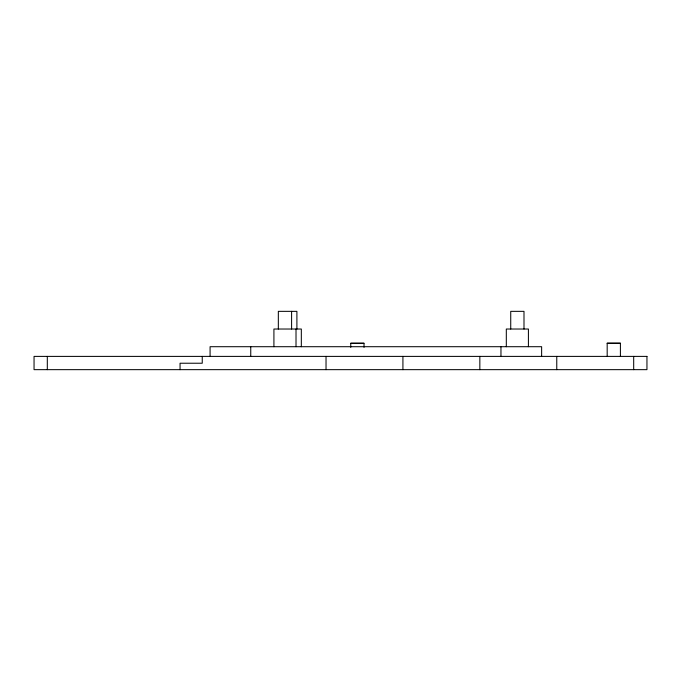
<?xml version="1.0" encoding="UTF-8"?>
<svg xmlns="http://www.w3.org/2000/svg" width="681" height="681" viewBox="0 0 681 681"><rect width="100%" height="100%" fill="white"/><g stroke="black" fill="none" stroke-linecap="round" stroke-linejoin="round"><path stroke-width="1.02" d="M350.809 343.19L363.969 343.19M607.18 343.335L620.408 343.335M633.688 356.393L633.688 369.655M620.408 356.393L620.408 343.122L607.18 343.122L607.18 356.393M556.769 356.393L556.769 369.655M541.633 356.069L541.633 346.706L210.08 346.706L210.08 356.069M528.413 346.706L528.413 329.025L506.315 329.025L506.315 346.706M523.995 329.025L523.995 311.345L510.733 311.345L510.733 329.025M500.961 346.706L500.961 356.069M479.841 356.393L479.841 369.655M402.922 356.393L402.922 369.655M364.02 347.353L364.02 343.335L350.758 343.335L350.758 347.353M326.029 356.393L326.029 369.655M301.325 346.706L301.325 329.025L273.915 329.025L273.915 346.706M296.899 329.025L296.899 311.345L278.333 311.345L278.333 329.025M296.014 329.025L296.014 346.706M291.596 311.345L291.596 329.025M250.753 346.706L250.753 356.069M202.248 356.393L202.248 363.228L180.056 363.228L180.056 369.655M47.312 356.393L47.312 369.655M646.95 356.393L34.05 356.393L34.05 369.655L646.95 369.655L646.95 356.393"/></g></svg>
